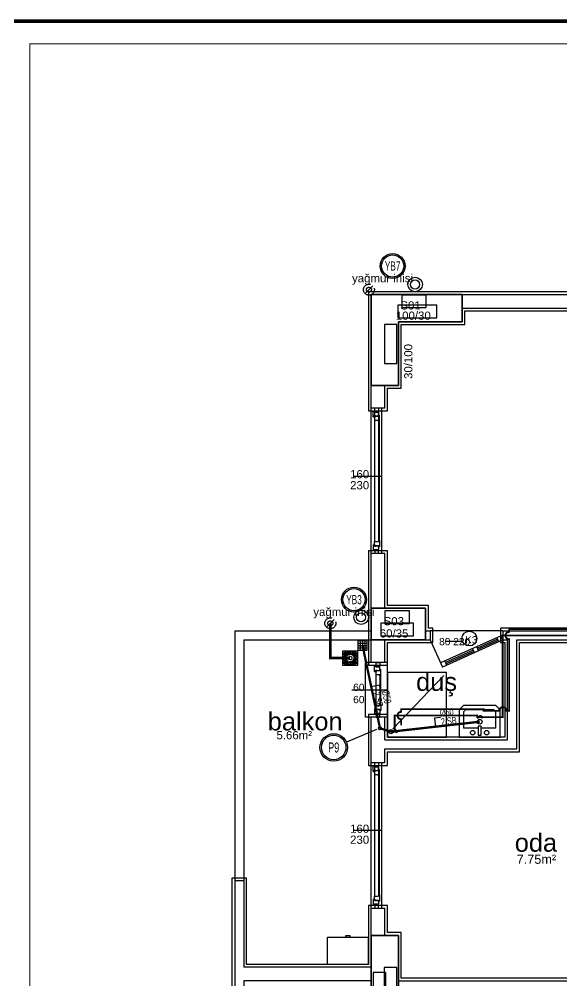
# Model space of a CAD drawing. Header units: centimetres. Extents: x -3962 to 30527, y -2 to 2802.
# Drawn here: x 7513 to 8110, y 1744 to 2802 of the extents above; entities that cross this region are included whole.
import ezdxf
from ezdxf.enums import TextEntityAlignment as Align

# ---------------------------------------------------------------- set-up
doc = ezdxf.new("R2010")
doc.units = ezdxf.units.CM
for name, pattern in [('BASMA HATTI', [31, 25, -6]), ('DASHED', [18, 12, -6]), ('PISSU HATTI', [26, 20, -6]), ('YAGMUR HATTI', [36, 30, -6])]:
    doc.linetypes.add(name, pattern=pattern)
for name, color, linetype in [('MD-YUK-BIRIMI', 7, 'Continuous'), ('MTY-PISSU-CAP', 211, 'CONTINUOUS'), ('MTY-PISSU-KOLON', 211, 'DASHED'), ('MTY-TEFRIS', 15, 'CONTINUOUS'), ('MTY-VANA', 1, 'CONTINUOUS'), ('MTY-YAGMURSU-KOLON NO', 7, 'CONTINUOUS'), ('MTY-YUK-BIRIMI', 7, 'CONTINUOUS'), ('ROTAS-MIMARI', 8, 'CONTINUOUS'), ('ROTAS-MIMARI-KOLON', 8, 'CONTINUOUS'), ('ROTAS-MIMARI-YAZI', 8, 'CONTINUOUS'), ('ROTAS-PAFTA', 7, 'CONTINUOUS'), ('ROTAS-PISSU-BORU-TAVANDAN', 6, 'PISSU HATTI'), ('ROTAS-PISSU-KOLONNO', 211, 'CONTINUOUS'), ('ROTAS-SICAKSU-BORU', 1, 'BASMA HATTI'), ('ROTAS-SOGUKSU-BORU', 5, 'CONTINUOUS'), ('ROTAS-TEFRIS', 15, 'CONTINUOUS'), ('ROTAS-YAGMUR-BORUSU', 3, 'YAGMUR HATTI')]:
    doc.layers.add(name, color=color, linetype=linetype)
doc.styles.add('ANOTATIVO', font='arial.ttf')
doc.styles.add('MTY_CAP', font='wturkce.SHX', dxfattribs={"width": 0.65, "height": 20})
doc.styles.add('MTYCAPLT', font='arial.ttf', dxfattribs={"width": 0.65, "height": 1})
doc.styles.add('ROTAS', font='arial.ttf')

# ---------------------------------------------------------------- blocks, each defined once
blk = doc.blocks.new('MTY-PIS SU CAP SB')
at = {"layer": 'MTY-PISSU-CAP'}
for p, q in [((0.83, 1.17), (0, 1.17)), ((0, 1.17), (0, 0))]:
    blk.add_line(p, q, dxfattribs=at)
at = {"layer": 'MTY-PISSU-CAP', "style": 'MTY_CAP', "width": 0.65}
blk.add_attdef('PSCP_001', (0.83, 1.29), '', height=1, dxfattribs=at)
at = {"layer": 'MTY-YUK-BIRIMI', "color": 211, "style": 'MTY_CAP', "width": 0.65}
blk.add_attdef('PS_001', (0.83, 0.07), '', height=1, dxfattribs=at)
blk = doc.blocks.new('MTY-PIS SU KOLON')
at = {"layer": 'MTY-PISSU-KOLON', "linetype": 'Continuous', "lineweight": -3}
blk.add_hatch(color=256, dxfattribs=at).paths.add_polyline_path([(-2.7, -0.1, 0.848135), (0, -0.1, -0.848135), (2.7, -0.1, 0.414214), (0, 2.6, 0.414214)])
blk.add_circle((0, 0), 3.5, dxfattribs=at)
blk = doc.blocks.new('MTY-KURESEL VANA')
at = {"layer": 'MTY-VANA'}
for p, q in [((0, 0), (0, 8)), ((0, 8), (8, 8))]:
    blk.add_line(p, q, dxfattribs=at)
blk.add_lwpolyline([(-10, 5), (-10, -5), (10, 5), (10, -5), (-10, 5)], dxfattribs=at)
at = {"layer": 'MTY-VANA', "style": 'MTYCAPLT', "width": 0.65}
blk.add_attdef('CAP', text='', height=10, dxfattribs=at).set_placement((-1.1, 0), align=Align.CENTER)
blk = doc.blocks.new('SUZGEC1')
at = {"layer": 'MTY-TEFRIS'}
blk.add_lwpolyline([(-5, -5), (-5, 5), (5, 5), (5, -5)], close=True, dxfattribs=at)
for points in [[(-4.33, 3.86), (-1.99, 1.52, 0.029484), (-2.15, 1.27), (-4.33, 2.48)], [(-2.48, 0.33), (-4.33, 0.33), (-4.33, 1.72), (-2.41, 0.65, 0.032775)], [(-3.86, 4.33), (-2.48, 4.33), (-1.27, 2.15, 0.029484), (-1.52, 1.99)], [(-0.65, 2.41, -0.032775), (-0.33, 2.48), (-0.33, 4.33), (-1.72, 4.33)], [(0.33, 2.48), (0.33, 4.33), (1.72, 4.33), (0.65, 2.41, 0.032775)], [(1.27, 2.15), (2.48, 4.33), (3.86, 4.33), (1.52, 1.99, 0.029484)], [(4.33, 3.86), (1.99, 1.52, -0.029484), (2.15, 1.27), (4.33, 2.48)], [(4.33, 0.33), (4.33, 1.72), (2.41, 0.65, -0.032775), (2.48, 0.33)], [(-2.48, -0.33), (-4.33, -0.33), (-4.33, -1.72), (-2.41, -0.65, -0.032775)], [(-4.33, -3.86), (-1.99, -1.52, -0.029484), (-2.15, -1.27), (-4.33, -2.48)], [(-3.86, -4.33), (-2.48, -4.33), (-1.27, -2.15, -0.029484), (-1.52, -1.99)], [(-0.33, -4.33), (-1.72, -4.33), (-0.65, -2.41, 0.032775), (-0.33, -2.48)], [(0.33, -2.48), (0.33, -4.33), (1.72, -4.33), (0.65, -2.41, -0.032775)], [(2.48, -4.33), (1.27, -2.15, 0.029484), (1.52, -1.99), (3.86, -4.33)], [(4.33, -2.48), (4.33, -3.86), (1.99, -1.52, 0.029484), (2.15, -1.27)], [(4.33, -0.33), (4.33, -1.72), (2.41, -0.65, 0.032775), (2.48, -0.33)]]:
    blk.add_lwpolyline(points, format="xyb", close=True, dxfattribs=at)
blk.add_circle((0, 0), 1.25, dxfattribs=at)
at = {"layer": 'MD-YUK-BIRIMI', "color": 6, "style": 'MTYCAPLT', "width": 0.65}
for tag, p in [('PSCP_001', (-1.25, 0.75)), ('PS_001', (-0.62, -0.5))]:
    blk.add_attdef(tag, p, '', height=1, dxfattribs=at)
blk = doc.blocks.new('MTY-KOLON NO YAGMUR')
at = {"layer": 'MTY-YAGMURSU-KOLON NO', "linetype": 'Continuous', "ltscale": 100}
blk.add_circle((0, 0), 27.5, dxfattribs=at)
at = {"layer": 'MTY-YAGMURSU-KOLON NO', "color": 7, "linetype": 'Continuous', "ltscale": 100}
blk.add_circle((0, 0), 24.5, dxfattribs=at)
at = {"style": 'ANOTATIVO', "width": 0.65}
blk.add_attdef('K', text='', height=20, dxfattribs=at).set_placement((0, 0), align=Align.MIDDLE_CENTER)
blk = doc.blocks.new('MTY-KOLON NO PIS SU')
at = {"color": 6, "linetype": 'Continuous', "ltscale": 100}
blk.add_circle((0, 0), 27.5, dxfattribs=at)
at = {"color": 7, "linetype": 'Continuous', "ltscale": 100}
blk.add_circle((0, 0), 24.5, dxfattribs=at)
at = {"style": 'ANOTATIVO', "width": 0.65}
blk.add_attdef('K', text='', height=20, dxfattribs=at).set_placement((0, 0), align=Align.MIDDLE_CENTER)

msp = doc.modelspace()

# ---------------------------------------------------------------- linework, layer by layer
at = {"layer": 'ROTAS-MIMARI'}
for p, q in [((8000.2, 2502.2), (7897.2, 2502.2)), ((7897.2, 2502.2), (7897.2, 2399.2)), ((8180.2, 2502.2), (8000.2, 2502.2)), ((8000.2, 2499.2), (8180.2, 2499.2)), ((8000.2, 2484.2), (8180.2, 2484.2)), ((8003.2, 2481.2), (8177.2, 2481.2)), ((8003.2, 2466.2), (8003.2, 2481.2)), ((7933.2, 2396.2), (7933.2, 2466.2)), ((7933.2, 2466.2), (8003.2, 2466.2)), ((7897.2, 2399.2), (7897.2, 2371.2)), ((7900.2, 2374.2), (7900.2, 2399.2)), ((7915.2, 2374.2), (7915.2, 2399.2)), ((7918.2, 2371.2), (7918.2, 2396.2)), ((7918.2, 2396.2), (7933.2, 2396.2)), ((7897.2, 2371.2), (7918.2, 2371.2)), ((7915.2, 2374.2), (7900.2, 2374.2)), ((7900.2, 2214.2), (7900.2, 2374.2)), ((7902.6, 2370.9), (7904, 2370.9)), ((7902.6, 2364.5), (7902.6, 2370.9)), ((7904, 2370.9), (7904, 2227.4)), ((7904, 2369.7), (7904, 2370.9)), ((7904, 2369.7), (7908.2, 2369.7)), ((7904.2, 2370.2), (7904.2, 2374.2)), ((7908.2, 2370.2), (7904.2, 2370.2)), ((7908.2, 2374.2), (7908.2, 2370.2)), ((7908.2, 2369.7), (7908.2, 2228.6)), ((7908.2, 2365.7), (7908.2, 2369.7)), ((7912.1, 2214.2), (7912.1, 2374.2)), ((7902.6, 2364.5), (7904, 2364.5)), ((7904, 2366), (7905, 2366)), ((7904, 2364.5), (7904, 2366)), ((7904, 2365.4), (7904, 2361)), ((7904, 2365.4), (7904.5, 2365.4)), ((7904, 2361), (7908.2, 2361)), ((7904.5, 2365.1), (7904.5, 2365.4)), ((7904.5, 2365.1), (7905, 2365.1)), ((7905, 2365.7), (7905, 2366)), ((7905, 2365.7), (7908.2, 2365.7)), ((7905, 2365.1), (7905, 2365.4)), ((7905, 2365.4), (7908.2, 2365.4)), ((7908.2, 2366.6), (7908.2, 2365.4)), ((7908.2, 2366.6), (7909.6, 2366.6)), ((7908.2, 2359.8), (7908.2, 2361)), ((7908.2, 2359.8), (7909.6, 2359.8)), ((7909.6, 2228.6), (7909.6, 2366.6)), ((7909.6, 2359.8), (7909.6, 2366.6)), ((7880.6, 2299.2), (7912.1, 2299.2)), ((7902.6, 2223.9), (7902.6, 2217.5)), ((7902.6, 2223.9), (7904, 2223.9)), ((7904, 2227.4), (7908.2, 2227.4)), ((7904, 2223), (7904, 2227.4)), ((7904, 2223.9), (7904, 2222.4)), ((7904, 2223), (7904.5, 2223)), ((7904, 2222.4), (7905, 2222.4)), ((7904.5, 2223.3), (7905, 2223.3)), ((7904.5, 2223.3), (7904.5, 2223)), ((7905, 2223.3), (7905, 2223)), ((7905, 2223), (7908.2, 2223)), ((7905, 2222.7), (7905, 2222.4)), ((7905, 2222.7), (7908.2, 2222.7)), ((7908.2, 2228.6), (7908.2, 2227.4)), ((7908.2, 2228.6), (7909.6, 2228.6)), ((7908.2, 2221.8), (7908.2, 2223)), ((7908.2, 2222.7), (7908.2, 2218.7)), ((7908.2, 2221.8), (7909.6, 2221.8)), ((7909.6, 2228.6), (7909.6, 2221.8)), ((7897.2, 2217.2), (7897.2, 2154.2)), ((7918.2, 2217.2), (7897.2, 2217.2)), ((7900.2, 2154.2), (7900.2, 2214.2)), ((7915.2, 2214.2), (7900.2, 2214.2)), ((7902.6, 2217.5), (7904, 2217.5)), ((7904, 2218.7), (7904, 2217.5)), ((7904, 2218.7), (7908.2, 2218.7)), ((7904.2, 2218.2), (7904.2, 2214.2)), ((7908.2, 2218.2), (7904.2, 2218.2)), ((7908.2, 2214.2), (7908.2, 2218.2)), ((7915.2, 2154.2), (7915.2, 2214.2)), ((7918.2, 2157.2), (7918.2, 2217.2)), ((7897.2, 2154.2), (7897.2, 2119.2)), ((7963.2, 2157.2), (7918.2, 2157.2)), ((7963.2, 2132.2), (7963.2, 2157.2)), ((7960.2, 2129.2), (7965.2, 2129.2)), ((7968.2, 2132.2), (7963.2, 2132.2)), ((8045.2, 2129.2), (7965.2, 2129.2)), ((7968.2, 2116.2), (7968.2, 2132.2)), ((8228.2, 2132.2), (8042.4, 2132.2)), ((8042.4, 2132.2), (8042.4, 2116.2)), ((8045.4, 2129.2), (8225.2, 2129.2)), ((8045.4, 2119.2), (8045.4, 2129.2)), ((7895.8, 2118.1), (7885.8, 2118.1)), ((7885.8, 2118.1), (7885.8, 2108.1)), ((7885.8, 2115.7), (7895.8, 2115.7)), ((7888.2, 2118.1), (7888.2, 2108.1)), ((7890.9, 2118.1), (7890.9, 2108.1)), ((7893.5, 2118.1), (7893.5, 2108.1)), ((7895.8, 2108.1), (7895.8, 2118.1)), ((7897.2, 2119.2), (7897.2, 2091.2)), ((7900.2, 2094.2), (7900.2, 2119.2)), ((7915.2, 2094.2), (7915.2, 2119.2)), ((7918.2, 2091.2), (7918.2, 2116.2)), ((7918.2, 2116.2), (7960.2, 2116.2)), ((7960.2, 2119.2), (7965.2, 2119.2)), ((7960.2, 2116.2), (7968.2, 2116.2)), ((7965.2, 2119.2), (7978.7, 2089.3)), ((8043.2, 2123.8), (7976.6, 2093.9)), ((8045.2, 2119.2), (7978.7, 2089.3)), ((7981.6, 2117.8), (7999.7, 2117.8)), ((8039.4, 2120.1), (8017.1, 2110.1)), ((8040, 2118.7), (8017.7, 2108.7)), ((8040.7, 2117.2), (8038.6, 2121.7)), ((8042.4, 2116.2), (8047.4, 2116.2)), ((8045.2, 2119.2), (8043.2, 2123.8)), ((8045.4, 2119.2), (8050.4, 2119.2)), ((8047.4, 2116.2), (8047.4, 2012.2)), ((8050.4, 2009.2), (8050.4, 2119.2)), ((8060.4, 2119.2), (8170.2, 2119.2)), ((8060.4, 1999.2), (8060.4, 2119.2)), ((8063.4, 2116.2), (8167.2, 2116.2)), ((8063.4, 1996.2), (8063.4, 2116.2)), ((7885.8, 2113.1), (7895.8, 2113.1)), ((7885.8, 2110.6), (7895.8, 2110.6)), ((7885.8, 2108.1), (7895.8, 2108.1)), ((8012.5, 2108.1), (7981.9, 2094.3)), ((8013.2, 2106.6), (7982.6, 2092.9)), ((8013.8, 2105.1), (8011.8, 2109.7)), ((8018.4, 2107.2), (8016.4, 2111.7)), ((7981.2, 2095.9), (7983.2, 2091.4)), ((7894.2, 2034.2), (7894.2, 2094.2)), ((7900.2, 2094.2), (7894.2, 2094.2)), ((7918.2, 2091.2), (7897.2, 2091.2)), ((7915.2, 2094.2), (7900.2, 2094.2)), ((7904.1, 2084.5), (7904.1, 2090.9)), ((7904.1, 2090.9), (7905.5, 2090.9)), ((7904.1, 2084.5), (7905.5, 2084.5)), ((7905.5, 2089.7), (7905.5, 2090.9)), ((7905.5, 2089.7), (7909.7, 2089.7)), ((7905.5, 2084.5), (7905.5, 2086)), ((7905.5, 2086), (7906.5, 2086)), ((7905.5, 2085.4), (7906, 2085.4)), ((7905.5, 2085.4), (7905.5, 2081)), ((7905.7, 2090.2), (7905.7, 2094.2)), ((7905.7, 2094.2), (7909.7, 2094.2)), ((7909.7, 2090.2), (7905.7, 2090.2)), ((7906, 2085.1), (7906, 2085.4)), ((7906, 2085.1), (7906.5, 2085.1)), ((7906.5, 2085.7), (7906.5, 2086)), ((7906.5, 2085.7), (7909.7, 2085.7)), ((7906.5, 2085.4), (7909.7, 2085.4)), ((7906.5, 2085.1), (7906.5, 2085.4)), ((7909.7, 2094.2), (7909.7, 2090.2)), ((7909.7, 2085.7), (7909.7, 2089.7)), ((7909.7, 2086.6), (7911.1, 2086.6)), ((7909.7, 2086.6), (7909.7, 2085.4)), ((7911.1, 2079.8), (7911.1, 2086.6)), ((7918.2, 2094.2), (7915.2, 2094.2)), ((7918.2, 2034.2), (7918.2, 2094.2)), ((7905.5, 2081), (7909.7, 2081)), ((7905.5, 2081), (7905.5, 2047.4)), ((7909.7, 2079.8), (7909.7, 2081)), ((7909.7, 2079.8), (7911.1, 2079.8)), ((7909.7, 2079.8), (7909.7, 2048.6)), ((7911.1, 2048.6), (7911.1, 2079.8)), ((7918.2, 2012.2), (7918.2, 2083.6)), ((7918.2, 2083.6), (7918.2, 2012.2)), ((7918.2, 2083.6), (7983.2, 2083.6)), ((7980.2, 2080.1), (7924.1, 2021.5)), ((7983.2, 2012.2), (7983.2, 2083.6)), ((7879, 2064.2), (7918.2, 2064.2)), ((7904.1, 2043.9), (7904.1, 2037.5)), ((7904.1, 2043.9), (7905.5, 2043.9)), ((7905.5, 2047.4), (7909.7, 2047.4)), ((7905.5, 2043), (7905.5, 2047.4)), ((7905.5, 2043.9), (7905.5, 2042.4)), ((7905.5, 2043), (7906, 2043)), ((7905.5, 2042.4), (7906.5, 2042.4)), ((7906, 2043.3), (7906.5, 2043.3)), ((7906, 2043.3), (7906, 2043)), ((7906.5, 2043.3), (7906.5, 2043)), ((7906.5, 2043), (7909.7, 2043)), ((7906.5, 2042.7), (7906.5, 2042.4)), ((7906.5, 2042.7), (7909.7, 2042.7)), ((7909.7, 2048.6), (7909.7, 2047.4)), ((7909.7, 2048.6), (7911.1, 2048.6)), ((7909.7, 2041.8), (7909.7, 2043)), ((7909.7, 2042.7), (7909.7, 2038.7)), ((7909.7, 2041.8), (7911.1, 2041.8)), ((7911.1, 2048.6), (7911.1, 2041.8)), ((8001.9, 2047.2), (7996.9, 2042.2)), ((7996.9, 2042.2), (7996.9, 2012.2)), ((8037.3, 2047.2), (8001.9, 2047.2)), ((8004, 2042.2), (8001.9, 2040.2)), ((8035.2, 2042.2), (8004, 2042.2)), ((8037.3, 2040.2), (8035.2, 2042.2)), ((8042.3, 2042.2), (8037.3, 2047.2)), ((8042.3, 2012.2), (8042.3, 2042.2)), ((7900.2, 2034.2), (7894.2, 2034.2)), ((7897.2, 2037.2), (7897.2, 1981.2)), ((7918.2, 2037.2), (7897.2, 2037.2)), ((7900.2, 1984.2), (7900.2, 2034.2)), ((7915.2, 2034.2), (7900.2, 2034.2)), ((7904.1, 2037.5), (7905.5, 2037.5)), ((7905.5, 2038.7), (7905.5, 2037.5)), ((7905.5, 2038.7), (7909.7, 2038.7)), ((7905.7, 2038.2), (7905.7, 2034.2)), ((7909.7, 2038.2), (7905.7, 2038.2)), ((7905.7, 2034.2), (7909.7, 2034.2)), ((7909.7, 2034.2), (7909.7, 2038.2)), ((7915.2, 2009.2), (7915.2, 2034.2)), ((7918.2, 2034.2), (7915.2, 2034.2)), ((8001.9, 2040.2), (8001.9, 2022.2)), ((8037.3, 2022.2), (8037.3, 2040.2)), ((8017.9, 2022.2), (8001.9, 2022.2)), ((8021.3, 2024.5), (8017.9, 2024.5)), ((8017.9, 2024.5), (8017.9, 2014.5)), ((8021.3, 2014.5), (8021.3, 2024.5)), ((8037.3, 2022.2), (8021.3, 2022.2)), ((8047.4, 2012.2), (7918.2, 2012.2)), ((7918.2, 2012.2), (7983.2, 2012.2)), ((7996.9, 2012.2), (8042.3, 2012.2)), ((8017.9, 2014.5), (8021.3, 2014.5)), ((7915.2, 2009.2), (8050.4, 2009.2)), ((7915.2, 1984.2), (7915.2, 1999.2)), ((7915.2, 1999.2), (8060.4, 1999.2)), ((7918.2, 1981.2), (7918.2, 1996.2)), ((7918.2, 1996.2), (8063.4, 1996.2)), ((7897.2, 1981.2), (7918.2, 1981.2)), ((7900.2, 1984.2), (7915.2, 1984.2)), ((7900.2, 1824.2), (7900.2, 1984.2)), ((7902.6, 1980.9), (7904, 1980.9)), ((7902.6, 1974.5), (7902.6, 1980.9)), ((7904, 1980.9), (7904, 1837.4)), ((7904, 1979.7), (7904, 1980.9)), ((7904, 1979.7), (7908.2, 1979.7)), ((7904.2, 1980.2), (7904.2, 1984.2)), ((7908.2, 1980.2), (7904.2, 1980.2)), ((7908.2, 1984.2), (7908.2, 1980.2)), ((7908.2, 1979.7), (7908.2, 1838.6)), ((7908.2, 1975.7), (7908.2, 1979.7)), ((7912.1, 1824.2), (7912.1, 1984.2)), ((7902.6, 1974.5), (7904, 1974.5)), ((7904, 1976), (7905, 1976)), ((7904, 1974.5), (7904, 1976)), ((7904, 1975.4), (7904, 1971)), ((7904, 1975.4), (7904.5, 1975.4)), ((7904, 1971), (7908.2, 1971)), ((7904.5, 1975.1), (7904.5, 1975.4)), ((7904.5, 1975.1), (7905, 1975.1)), ((7905, 1975.7), (7905, 1976)), ((7905, 1975.7), (7908.2, 1975.7)), ((7905, 1975.1), (7905, 1975.4)), ((7905, 1975.4), (7908.2, 1975.4)), ((7908.2, 1976.6), (7908.2, 1975.4)), ((7908.2, 1976.6), (7909.6, 1976.6)), ((7908.2, 1969.8), (7908.2, 1971)), ((7908.2, 1969.8), (7909.6, 1969.8)), ((7909.6, 1838.6), (7909.6, 1976.6)), ((7909.6, 1969.8), (7909.6, 1976.6)), ((7880.7, 1909.8), (7912.1, 1909.8)), ((7763.2, 1857.2), (7747.2, 1857.2)), ((7747.2, 1857.2), (7747.2, 1651.2)), ((7760.2, 1854.2), (7750.2, 1854.2)), ((7750.2, 1854.2), (7750.2, 1654.2)), ((7760.2, 1854.2), (7760.2, 1759.2)), ((7763.2, 1762.2), (7763.2, 1857.2)), ((7902.6, 1833.9), (7902.6, 1827.5)), ((7902.6, 1833.9), (7904, 1833.9)), ((7904, 1837.4), (7908.2, 1837.4)), ((7904, 1833), (7904, 1837.4)), ((7904, 1833.9), (7904, 1832.4)), ((7904, 1833), (7904.5, 1833)), ((7904, 1832.4), (7905, 1832.4)), ((7904.5, 1833.3), (7905, 1833.3)), ((7904.5, 1833.3), (7904.5, 1833)), ((7905, 1833.3), (7905, 1833)), ((7905, 1833), (7908.2, 1833)), ((7905, 1832.7), (7905, 1832.4)), ((7905, 1832.7), (7908.2, 1832.7)), ((7908.2, 1838.6), (7908.2, 1837.4)), ((7908.2, 1838.6), (7909.6, 1838.6)), ((7908.2, 1831.8), (7908.2, 1833)), ((7908.2, 1832.7), (7908.2, 1828.7)), ((7908.2, 1831.8), (7909.6, 1831.8)), ((7909.6, 1838.6), (7909.6, 1831.8)), ((7918.2, 1827.2), (7897.2, 1827.2)), ((7897.2, 1827.2), (7897.2, 1762.2)), ((7900.2, 1794.2), (7900.2, 1824.2)), ((7900.2, 1824.2), (7915.2, 1824.2)), ((7902.6, 1827.5), (7904, 1827.5)), ((7904, 1828.7), (7904, 1827.5)), ((7904, 1828.7), (7908.2, 1828.7)), ((7904.2, 1828.2), (7904.2, 1824.2)), ((7908.2, 1828.2), (7904.2, 1828.2)), ((7908.2, 1824.2), (7908.2, 1828.2)), ((7915.2, 1794.2), (7915.2, 1824.2)), ((7918.2, 1797.2), (7918.2, 1827.2)), ((7852.2, 1792.2), (7897.2, 1792.2)), ((7852.2, 1762.2), (7852.2, 1792.2)), ((7877.2, 1793.5), (7872.2, 1793.5)), ((7872.2, 1793.5), (7872.2, 1792.2)), ((7877.2, 1792.2), (7877.2, 1793.5)), ((7897.2, 1762.2), (7897.2, 1792.2)), ((7933.2, 1797.2), (7918.2, 1797.2)), ((7933.2, 1747.2), (7933.2, 1797.2)), ((7900.2, 1759.2), (7760.2, 1759.2)), ((7897.2, 1762.2), (7763.2, 1762.2)), ((7897.2, 1762.2), (7852.2, 1762.2)), ((8167.2, 1747.2), (7933.2, 1747.2)), ((7900.2, 1744.2), (7760.2, 1744.2)), ((7760.2, 1744.2), (7760.2, 1654.2)), ((7930.2, 1744.2), (8170.2, 1744.2))]:
    msp.add_line(p, q, dxfattribs=at)
for points in [[(7900.2, 2399.2), (7900.2, 2499.2)], [(7900.2, 2499.2), (8000.2, 2499.2)], [(8000.2, 2499.2), (8000.2, 2469.2)], [(8000.2, 2469.2), (7930.2, 2469.2)], [(7930.2, 2469.2), (7930.2, 2399.2)], [(7930.2, 2399.2), (7900.2, 2399.2)], [(7900.2, 2119.2), (7900.2, 2154.2)], [(7900.2, 2154.2), (7960.2, 2154.2)], [(7960.2, 2154.2), (7960.2, 2119.2)], [(7750.2, 2129.2), (7750.2, 1854.2)], [(7750.2, 2129.2), (7900.2, 2129.2)], [(7965.2, 2129.2), (7965.2, 2119.2)], [(7760.2, 2119.2), (7760.2, 1854.2)], [(7760.2, 2119.2), (7900.2, 2119.2)], [(7960.2, 2119.2), (7900.2, 2119.2)], [(7900.2, 1674.2), (7900.2, 1794.2)], [(7900.2, 1794.2), (7930.2, 1794.2)], [(7930.2, 1794.2), (7930.2, 1674.2)]]:
    msp.add_lwpolyline(points, dxfattribs=at)
for centre, radius in [((7948.6, 2510.2), 8), ((7948.6, 2510.2), 5), ((7889.2, 2144.1), 8), ((7889.2, 2144.1), 5), ((8008.3, 2120.7), 8.14), ((8019.7, 2029.2), 2.52), ((7922, 2018.2), 2.18), ((8011.9, 2017.2), 2.52), ((8027.3, 2017.2), 2.52)]:
    msp.add_circle(centre, radius, dxfattribs=at)
at = {"layer": 'ROTAS-MIMARI-KOLON'}
for points in [[(8000.2, 2499.2), (7900.2, 2499.2), (7900.2, 2399.2), (7930.2, 2399.2), (7930.2, 2469.2), (8000.2, 2469.2), (8000.2, 2499.2)], [(7933.9, 2484.7), (7960.9, 2484.7), (7960.9, 2498.6), (7933.9, 2498.6), (7933.9, 2484.7)], [(7929.5, 2473.4), (7972.6, 2473.4), (7972.6, 2487.4), (7929.5, 2487.4), (7929.5, 2473.4)], [(7928.7, 2423.2), (7928.7, 2466.3), (7914.8, 2466.3), (7914.8, 2423.2), (7928.7, 2423.2)], [(7960.2, 2154.2), (7900.2, 2154.2), (7900.2, 2119.2), (7960.2, 2119.2), (7960.2, 2154.2)], [(7915.4, 2137.3), (7942.4, 2137.3), (7942.4, 2151.3), (7915.4, 2151.3), (7915.4, 2137.3)], [(7910.8, 2123.8), (7946.9, 2123.8), (7946.9, 2137.8), (7910.8, 2137.8), (7910.8, 2123.8)], [(7930.2, 1794.2), (7900.2, 1794.2), (7900.2, 1674.2), (7930.2, 1674.2), (7930.2, 1794.2)], [(7928.5, 1715.6), (7928.5, 1758.7), (7914.6, 1758.7), (7914.6, 1715.6), (7928.5, 1715.6)], [(7916.4, 1726.3), (7916.4, 1753.4), (7902.5, 1753.4), (7902.5, 1726.3), (7916.4, 1726.3)]]:
    msp.add_lwpolyline(points, dxfattribs=at)
at = {"layer": 'ROTAS-PAFTA'}
for points, const_width in [([(7500, 0), (10000, 0), (10000, 2800), (7500, 2800)], 4), ([(7525, 25), (9975, 25), (9975, 2775), (7525, 2775)], 1)]:
    msp.add_lwpolyline(points, close=True, dxfattribs=dict(at, const_width=const_width))
at = {"layer": 'ROTAS-PISSU-BORU-TAVANDAN', "const_width": 2.5}
for points in [[(7890.8, 2113.1), (7910, 2022)], [(7922, 2018.2), (7910, 2022)], [(8019.7, 2029.2), (7922, 2018.2)]]:
    msp.add_lwpolyline(points, dxfattribs=at)
at = {"layer": 'ROTAS-PISSU-KOLONNO'}
msp.add_line((7906.3, 2020.5), (7873, 2006.7), dxfattribs=at)
at = {"layer": 'ROTAS-SICAKSU-BORU', "const_width": 2}
msp.add_lwpolyline([(7933.2, 2025.2), (7933.2, 2032), (7932.2, 2032.1), (7931.2, 2032.5), (7930.4, 2033.2), (7929.8, 2034), (7929.4, 2035), (7929.2, 2036), (7929.4, 2037), (7929.8, 2038), (7930.4, 2038.8), (7931.2, 2039.5), (7932.2, 2039.9), (7933.2, 2040), (7933.2, 2043), (8024, 2043), (8024, 2041.2), (8026.7, 2041.2), (8028, 2041.2), (8041, 2041.2), (8041.1, 2042.3), (8041.5, 2043.2), (8042.2, 2044.1), (8043, 2044.7), (8044, 2045.1), (8045, 2045.2), (8046, 2045.1), (8047, 2044.7), (8047.8, 2044.1), (8048.5, 2043.2), (8048.9, 2042.3), (8049, 2041.2), (8052, 2041.2), (8052, 2120), (8051, 2120.1), (8050, 2120.5), (8049.2, 2121.2), (8048.5, 2122), (8048.1, 2123), (8048, 2124), (8048.1, 2125), (8048.5, 2126), (8049.2, 2126.8), (8050, 2127.5), (8051, 2127.9), (8052, 2128), (8052, 2131), (8192, 2131)], dxfattribs=at)
at = {"layer": 'ROTAS-SOGUKSU-BORU', "const_width": 2}
msp.add_lwpolyline([(7926.2, 2018.2), (7926.2, 2036), (8017, 2036), (8017, 2034.2), (8019.7, 2034.2), (8021, 2034.2), (8045, 2034.2), (8045, 2124), (8185, 2124), (8185, 1984), (8321, 1984)], dxfattribs=at)
at = {"layer": 'ROTAS-YAGMUR-BORUSU'}
for p, q in [((7893.7, 2500.3), (7902.1, 2508.7)), ((7851.2, 2133.3), (7859.6, 2141.7))]:
    msp.add_line(p, q, dxfattribs=at)
at = {"layer": 'ROTAS-YAGMUR-BORUSU', "const_width": 3}
msp.add_lwpolyline([(7877.2, 2099.2), (7855.4, 2099.2), (7855.4, 2137.5)], dxfattribs=at)
at = {"layer": 'ROTAS-YAGMUR-BORUSU'}
for centre, radius in [((7897.9, 2504.5), 6), ((7897.9, 2504.5), 2.7), ((7855.4, 2137.5), 6), ((7855.4, 2137.5), 2.7)]:
    msp.add_circle(centre, radius, dxfattribs=at)

# ---------------------------------------------------------------- block references
at = {"layer": 'ROTAS-PISSU-KOLONNO'}
ref = msp.add_blockref('MTY-KOLON NO YAGMUR', (7923.9, 2530.5), dxfattribs=dict(at, xscale=0.5, yscale=0.5))
ref.add_attrib('K', 'YB7', dxfattribs={"height": 10, "style": 'ANOTATIVO', "width": 0.65}).set_placement((7923.9, 2530.5), align=Align.MIDDLE_CENTER)
ref = msp.add_blockref('MTY-KOLON NO YAGMUR', (7881.4, 2163.5), dxfattribs=dict(at, xscale=0.5, yscale=0.5))
ref.add_attrib('K', 'YB3', dxfattribs={"height": 10, "style": 'ANOTATIVO', "width": 0.65}).set_placement((7881.4, 2163.5), align=Align.MIDDLE_CENTER)
ref = msp.add_blockref('MTY-KOLON NO PIS SU', (7859.1, 2000.9), dxfattribs=dict(at, xscale=0.55, yscale=0.55))
ref.add_attrib('K', 'P9', dxfattribs={"height": 11, "style": 'ANOTATIVO', "width": 0.65}).set_placement((7859.1, 2000.9), align=Align.MIDDLE_CENTER)
at = {"layer": 'ROTAS-TEFRIS'}
for name, p, xscale, yscale in [('SUZGEC1', (7877.2, 2099.2), 1.6, 1.6), ('MTY-KURESEL VANA', (8019.7, 2034.2), 0.25, 0.25), ('MTY-PIS SU KOLON', (7910, 2022), 0.5, 0.5), ('MTY-KURESEL VANA', (7926.2, 2018.2), 0.25, 0.25)]:
    msp.add_blockref(name, p, dxfattribs=dict(at, xscale=xscale, yscale=yscale))
ref = msp.add_blockref('MTY-PIS SU CAP SB', (7900.4, 2067.6), dxfattribs=dict(at, xscale=8, yscale=8, rotation=-78.08767422980641))
ref.add_attrib('PSCP_001', 'Ø50', (7911.9, 2063.2), dxfattribs={"height": 8, "rotation": 281.9123, "style": 'MTY_CAP', "width": 0.65})
ref.add_attrib('PS_001', '2 SB', (7902.3, 2061.2), dxfattribs={"color": 211, "height": 8, "rotation": 281.9123, "style": 'MTY_CAP', "width": 0.65})
ref = msp.add_blockref('MTY-PIS SU CAP SB', (7970.9, 2023.7), dxfattribs=dict(at, xscale=8, yscale=8, rotation=6.423993283528574))
ref.add_attrib('PSCP_001', 'Ø50', (7976.4, 2034.7), dxfattribs={"height": 8, "rotation": 6.424, "style": 'MTY_CAP', "width": 0.65})
ref.add_attrib('PS_001', '2 SB', (7977.5, 2025), dxfattribs={"color": 211, "height": 8, "rotation": 6.424, "style": 'MTY_CAP', "width": 0.65})

# ---------------------------------------------------------------- texts
at = {"layer": 'ROTAS-MIMARI-YAZI', "style": 'ROTAS'}
for s, height, p in [('yağmur inişi', 9, (7912.8, 2517.1)), ('S01', 9, (7943.6, 2487.2)), ('100/30', 9, (7946.6, 2475.9)), ('160', 9, (7887.6, 2301.5)), ('230', 9, (7887.6, 2289.4)), ('yağmur inişi', 9, (7870.2, 2150.1)), ('S03', 9, (7925.2, 2139.8)), ('60/35', 9, (7925.5, 2126.3)), ('80 220', 8, (7992.1, 2117.3)), ('K3', 8, (8010.4, 2119.3)), ('duş', 20, (7972.2, 2073.1)), ('60', 8, (7886.7, 2067)), ('60', 8, (7886.7, 2053.6)), ('balkon', 20, (7827.7, 2029.6)), ('5.66m²', 9, (7815.7, 2014.4)), ('160', 9, (7887.6, 1911.5)), ('230', 9, (7887.6, 1899.4)), ('oda', 20, (8081.5, 1896.2)), ('7.75m²', 10, (8082, 1877.9))]:
    msp.add_text(s, height=height, dxfattribs=at).set_placement(p, align=Align.MIDDLE_CENTER)
msp.add_text('30/100', height=9, rotation=90, dxfattribs=at).set_placement((7941.1, 2425.5), align=Align.MIDDLE_CENTER)

doc.saveas('drawing.dxf')
